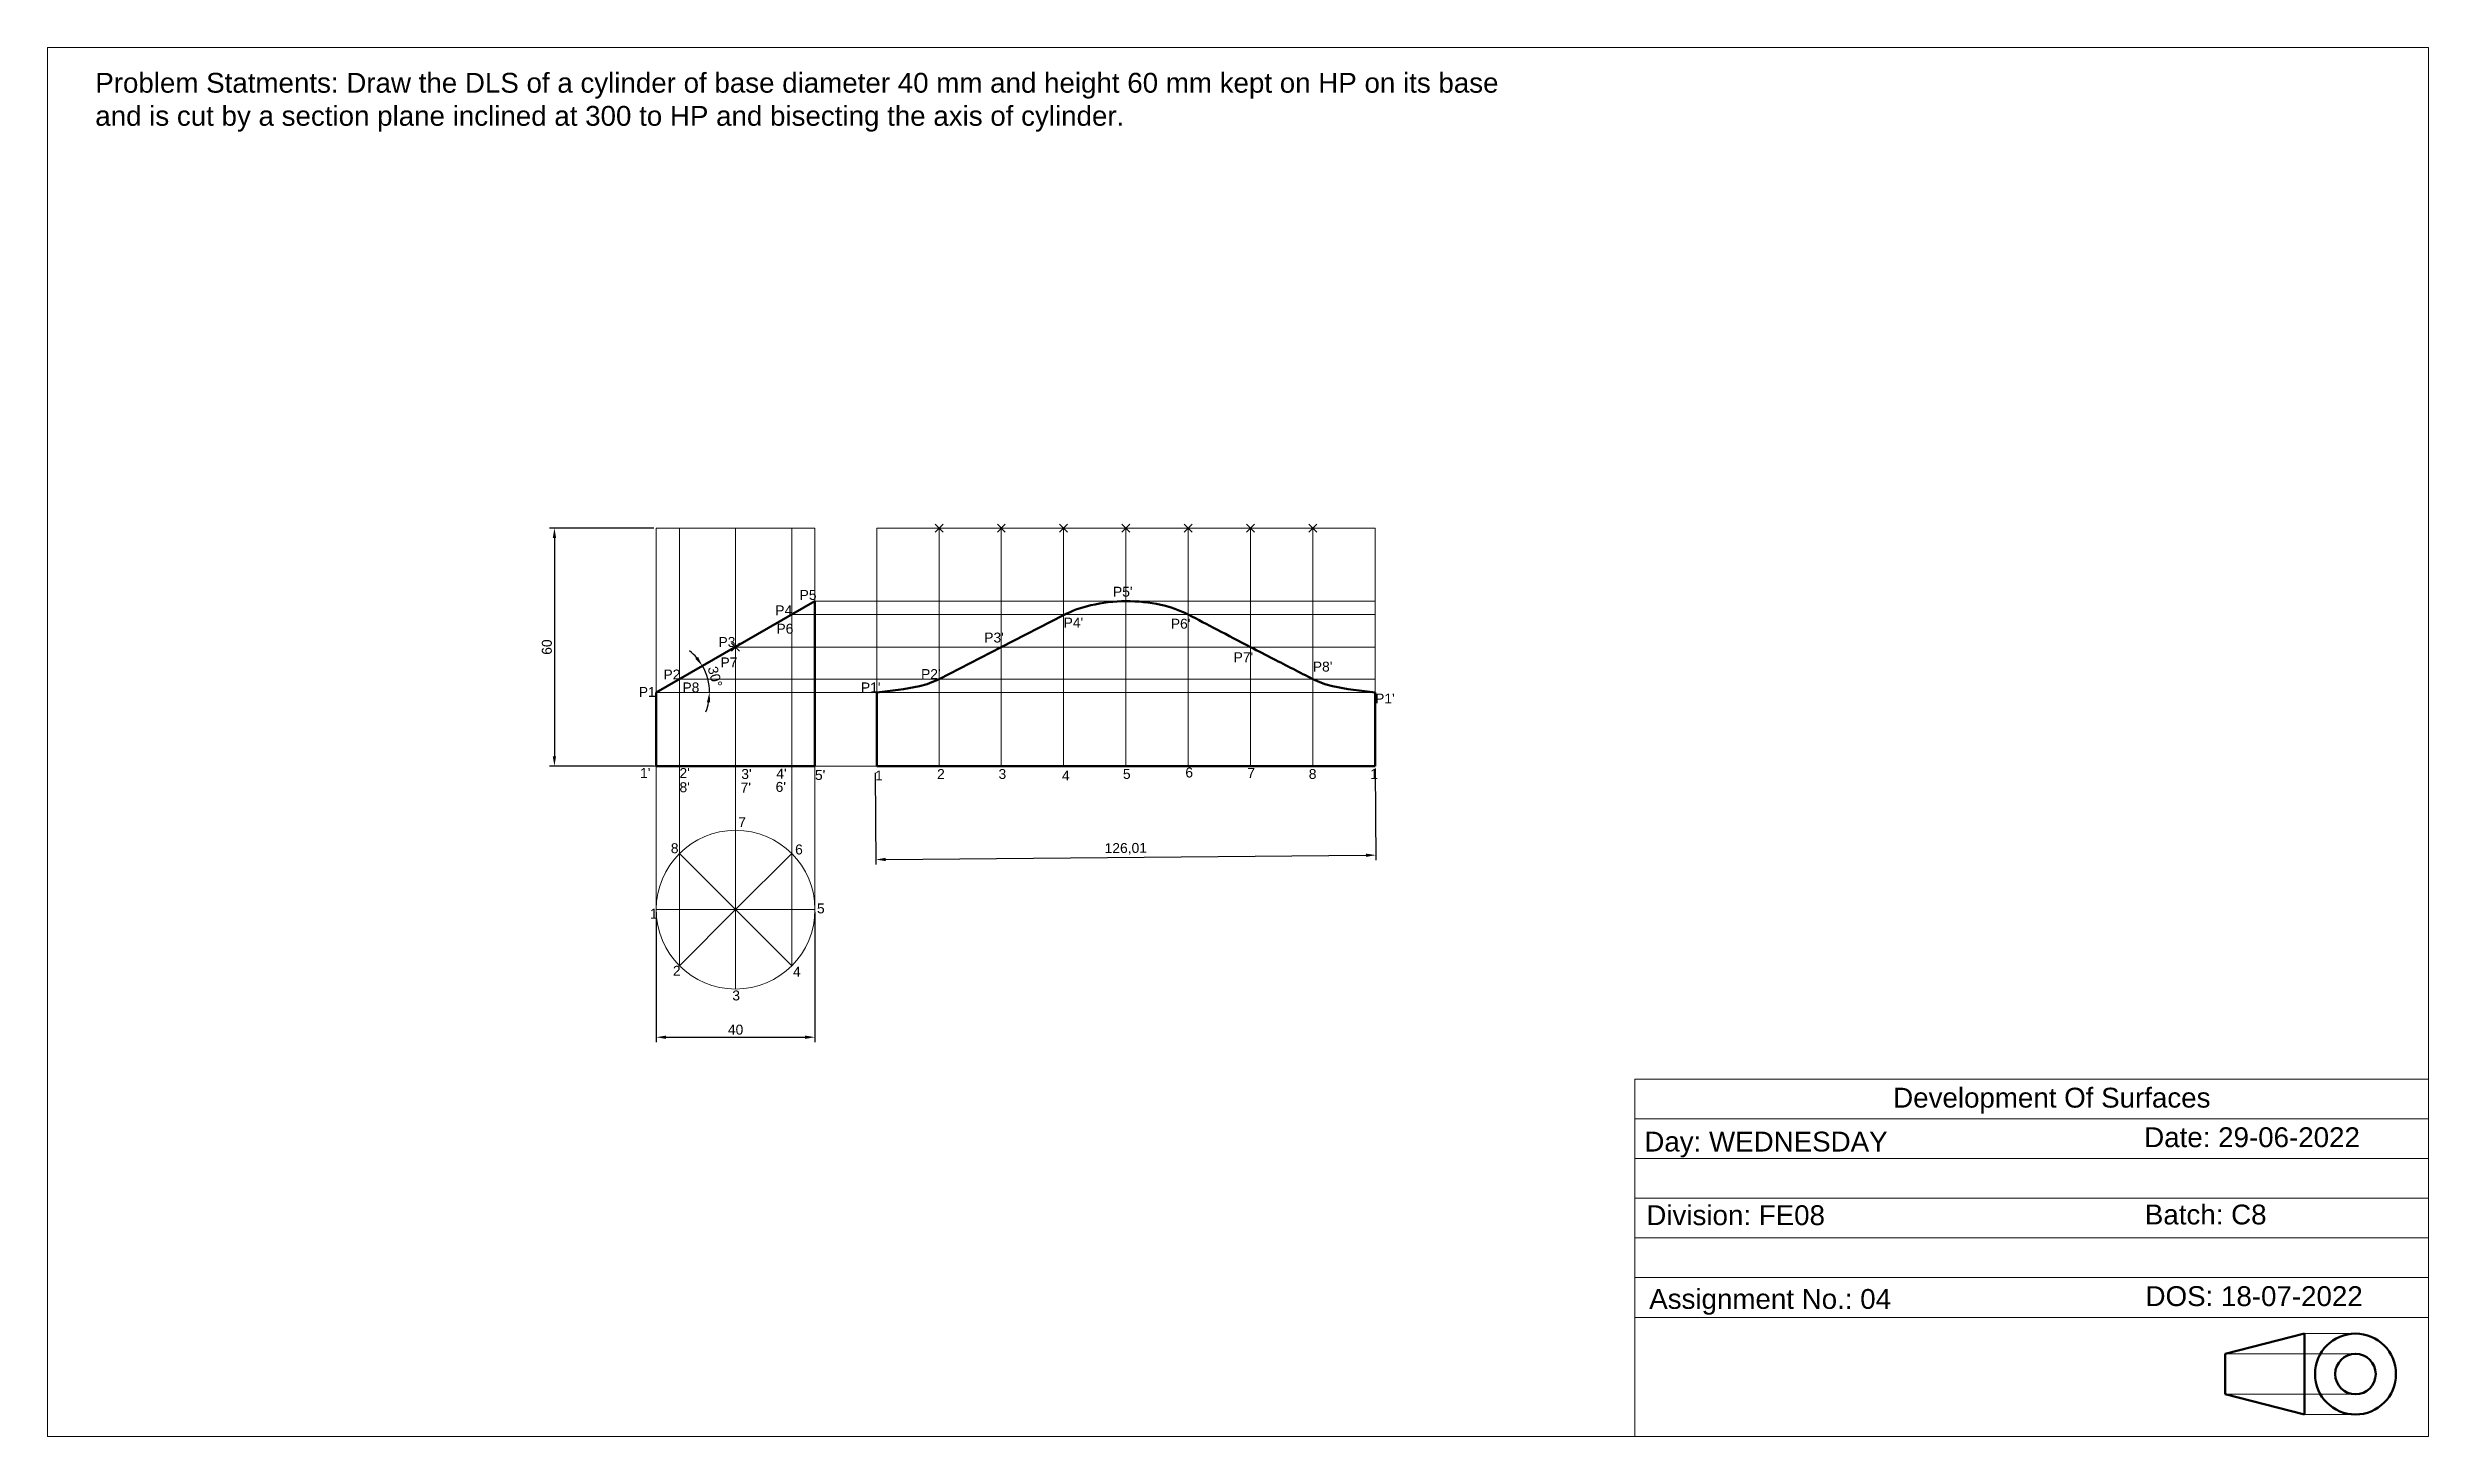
# Model space of a CAD drawing. Header units: millimetres. Extents: x 3 to 603, y 4 to 354.
import ezdxf

# ---------------------------------------------------------------- set-up
doc = ezdxf.new("R2010")
doc.units = ezdxf.units.MM
doc.header["$PDMODE"] = 3
doc.header["$PDSIZE"] = 1
doc.layers.get('0').update_dxf_attribs({"lineweight": 50})
for name, color, linetype, lineweight in [('Contiuous', 7, 'Continuous', 50), ('dimensions', 140, 'Continuous', 30), ('Proj', 252, 'Continuous', 20), ('projectors', 220, 'Continuous', 5)]:
    doc.layers.add(name, color=color, linetype=linetype, lineweight=lineweight)
doc.styles.get("Standard").update_dxf_attribs({"font": 'arial.ttf'})
doc.dimstyles.new('ISO-25', dxfattribs={"dimtxt": 2.5, "dimasz": 2.5, "dimexe": 1.25, "dimexo": 0.625, "dimtad": 1, "dimtxsty": 'Standard', "dimcen": 2.5, "dimadec": 0, "dimazin": 0, "dimtfac": 1, "dimtmove": 0, "dimatfit": 3, "dimfxl": 1, "dimarcsym": 0})

# ---------------------------------------------------------------- blocks, each defined once
blk = doc.blocks.new('*D11')
at = {"layer": 'Defpoints', "color": 0, "transparency": 16777216}
for p in [(211.39, 171.81), (337.4, 172.92), (337.6, 150.48)]:
    blk.add_point(p, dxfattribs=at)
at = {"layer": 'dimensions', "color": 0, "lineweight": -2, "transparency": 16777216}
for p, q in [((211.39, 171.19), (211.6, 148.12)), ((337.4, 172.29), (337.61, 149.23)), ((214.09, 149.4), (335.1, 150.46))]:
    blk.add_line(p, q, dxfattribs=at)
at = {"layer": 'dimensions', "color": 0, "transparency": 16777216}
for points in [[(335.09, 150.87), (335.1, 150.04), (337.6, 150.48)], [(214.08, 149.81), (214.09, 148.98), (211.59, 149.37)]]:
    blk.add_solid(points, dxfattribs=at)
at = {"layer": 'dimensions', "color": 0, "transparency": 16777216, "insert": (274.57, 152.05), "char_height": 2.5, "attachment_point": 5, "rotation": 0.50258}
blk.add_mtext('126,01', dxfattribs=at)
blk = doc.blocks.new('*D12')
at = {"layer": 'Defpoints', "color": 0, "transparency": 16777216}
for p in [(156.23, 136.75), (196.23, 136.75), (196.23, 104.59)]:
    blk.add_point(p, dxfattribs=at)
at = {"layer": 'dimensions', "color": 0, "lineweight": -2, "transparency": 16777216}
for p, q in [((156.23, 136.12), (156.23, 103.34)), ((196.23, 136.12), (196.23, 103.34)), ((158.73, 104.59), (193.73, 104.59))]:
    blk.add_line(p, q, dxfattribs=at)
at = {"layer": 'dimensions', "color": 0, "transparency": 16777216}
for points in [[(158.73, 105.01), (158.73, 104.17), (156.23, 104.59)], [(193.73, 105.01), (193.73, 104.17), (196.23, 104.59)]]:
    blk.add_solid(points, dxfattribs=at)
at = {"layer": 'dimensions', "color": 0, "transparency": 16777216, "insert": (176.23, 106.49), "char_height": 2.5, "attachment_point": 5}
blk.add_mtext('40', dxfattribs=at)
blk = doc.blocks.new('*D13')
at = {"layer": 'Defpoints', "color": 0, "transparency": 16777216}
for p in [(156.23, 232.92), (130.57, 172.92), (156.23, 172.92)]:
    blk.add_point(p, dxfattribs=at)
at = {"layer": 'dimensions', "color": 0, "lineweight": -2, "transparency": 16777216}
for p, q in [((155.6, 232.92), (129.32, 232.92)), ((130.57, 230.42), (130.57, 175.42)), ((155.6, 172.92), (129.32, 172.92))]:
    blk.add_line(p, q, dxfattribs=at)
at = {"layer": 'dimensions', "color": 0, "transparency": 16777216}
for points in [[(130.15, 230.42), (130.99, 230.42), (130.57, 232.92)], [(130.15, 175.42), (130.99, 175.42), (130.57, 172.92)]]:
    blk.add_solid(points, dxfattribs=at)
at = {"layer": 'dimensions', "color": 0, "transparency": 16777216, "insert": (128.67, 202.92), "char_height": 2.5, "attachment_point": 5, "rotation": 90}
blk.add_mtext('60', dxfattribs=at)
blk = doc.blocks.new('*D14')
at = {"layer": 'Defpoints', "color": 0, "transparency": 16777216}
for p in [(196.23, 214.48), (169.44, 193.81), (156.23, 191.49), (156.23, 191.49), (337.4, 191.49)]:
    blk.add_point(p, dxfattribs=at)
at = {"layer": 'dimensions', "color": 0, "lineweight": -2, "transparency": 16777216}
for start, end in [(40.57732, 51.26955), (0, 29.88508), (338.61553, 349.30777)]:
    blk.add_arc((156.23, 191.49), 13.42, start, end, dxfattribs=at)
at = {"layer": 'dimensions', "color": 0, "transparency": 16777216}
for points in [[(166.76, 200.46), (166.08, 199.98), (167.86, 198.18)], [(169, 189.04), (169.83, 188.96), (169.64, 191.49)]]:
    blk.add_solid(points, dxfattribs=at)
at = {"layer": 'dimensions', "color": 0, "transparency": 16777216, "insert": (171.03, 195.44), "char_height": 2.5, "attachment_point": 5, "rotation": 284.94254}
blk.add_mtext('30°', dxfattribs=at)

msp = doc.modelspace()

# ---------------------------------------------------------------- linework, layer by layer
for p, q in [((156.227, 191.492), (196.227, 214.479)), ((196.227, 172.916), (196.227, 214.479)), ((156.227, 191.492), (156.227, 172.916)), ((211.799, 191.492), (211.799, 172.916)), ((337.399, 191.492), (337.399, 172.916)), ((156.227, 172.916), (196.227, 172.916)), ((211.799, 172.916), (337.399, 172.916))]:
    msp.add_line(p, q)
msp.add_lwpolyline([(211.799, 191.492, 0.0313194), (222.592, 193.108, 0.0658326), (227.499, 194.859), (243.199, 202.916), (258.899, 210.974, -0.0637105), (265.776, 213.46, -0.0523869), (274.599, 214.479, -0.0554418), (283.363, 213.596, -0.0663731), (290.299, 211.113, -0.0022431), (297.542, 207.335, 0.0019207), (305.999, 202.916, 0.0008605), (311.729, 199.963, 0.0004953), (321.699, 194.859, 0.0653352), (326.632, 193.104, 0.0313194), (337.399, 191.492)], format="xyb")
at = {"layer": 'Contiuous'}
for p, q in [((551.6, 24.808), (571.592, 29.908)), ((551.6, 24.808), (551.6, 14.608)), ((571.592, 29.908), (571.592, 9.508)), ((551.6, 14.608), (571.592, 9.508))]:
    msp.add_line(p, q, dxfattribs=at)
for radius in [10.2, 5.1]:
    msp.add_circle((584.473, 19.708), radius, dxfattribs=at)
at = {"layer": 'Proj'}
for p, q in [((402.844, 83.998), (602.844, 83.998)), ((402.844, 73.998), (602.844, 73.998)), ((402.844, 63.998), (602.844, 63.998)), ((402.844, 53.998), (602.844, 53.998)), ((402.844, 43.998), (602.844, 43.998)), ((402.844, 33.998), (602.844, 33.998)), ((584.473, 24.808), (551.6, 24.808)), ((584.473, 29.908), (571.592, 29.908)), ((584.473, 14.608), (551.6, 14.608)), ((584.473, 9.508), (571.592, 9.508))]:
    msp.add_line(p, q, dxfattribs=at)
for points in [[(2.844, 3.998), (602.844, 3.998), (602.844, 353.998), (2.844, 353.998)], [(602.844, 3.998), (402.844, 3.998), (402.844, 93.998), (602.844, 93.998)]]:
    msp.add_lwpolyline(points, close=True, dxfattribs=at)
at = {"layer": 'projectors'}
for p, q in [((156.227, 136.748), (156.227, 232.916)), ((156.227, 172.916), (156.227, 232.916)), ((156.227, 232.916), (196.227, 232.916)), ((162.085, 122.606), (162.085, 232.916)), ((176.227, 172.916), (176.227, 232.916)), ((190.37, 122.606), (190.37, 232.916)), ((196.227, 136.748), (196.227, 232.916)), ((337.399, 232.916), (211.799, 232.916)), ((211.799, 232.916), (211.799, 172.916)), ((227.499, 232.916), (227.499, 172.916)), ((243.199, 232.916), (243.199, 172.916)), ((258.899, 232.916), (258.899, 172.916)), ((274.599, 232.916), (274.599, 172.916)), ((290.299, 232.916), (290.299, 172.916)), ((305.999, 232.916), (305.999, 172.916)), ((321.699, 232.916), (321.699, 172.916)), ((337.399, 172.916), (337.399, 232.916)), ((190.37, 211.113), (337.399, 211.113)), ((196.227, 214.479), (337.399, 214.479)), ((176.227, 202.916), (337.399, 202.916)), ((162.085, 194.859), (337.399, 194.859)), ((156.227, 191.492), (337.399, 191.492)), ((129.728, 172.916), (279.728, 172.916)), ((176.227, 172.916), (176.227, 156.748)), ((176.227, 156.748), (176.227, 116.748)), ((176.227, 136.748), (162.085, 150.89)), ((176.227, 136.748), (190.37, 150.89)), ((156.227, 136.748), (196.227, 136.748)), ((176.227, 136.748), (162.085, 122.606)), ((176.227, 136.748), (190.37, 122.606))]:
    msp.add_line(p, q, dxfattribs=at)
msp.add_circle((176.227, 136.748), 20, dxfattribs=at)
for p in [(227.499, 232.916), (243.199, 232.916), (258.899, 232.916), (274.599, 232.916), (290.299, 232.916), (305.999, 232.916), (321.699, 232.916), (176.227, 202.916)]:
    msp.add_point(p, dxfattribs=at)

# ---------------------------------------------------------------- texts
at = {"layer": 'Contiuous', "char_height": 5, "attachment_point": 1}
for s, width, heights, insert in [('Problem Statments: Draw the DLS of a cylinder of base diameter 40 mm and height 60 mm kept on HP on its base \\Pand is cut by a section plane inclined at 300 to HP and bisecting the axis of cylinder.', 575.83266, [45.21], (14.852, 347.637)), ('Development Of Surfaces', 80.44532, [6.001], (467.962, 91.859)), ('Day: WEDNESDAY', 62.08252, [3.933], (405.245, 80.793)), ('Date: 29-06-2022', 62.08252, [3.933], (531.226, 81.895)), ('Division: FE08', 62.08252, [3.933], (405.749, 62.245)), ('Batch: C8', 62.08252, [3.933], (531.389, 62.417)), ('Assignment No.: 04', 62.08252, [3.933], (406.478, 41.134)), ('DOS: 18-07-2022', 62.08252, [3.933], (531.563, 41.844))]:
    msp.add_mtext_dynamic_manual_height_columns(s, width=width, gutter_width=1, heights=heights, dxfattribs=dict(at, insert=insert))
at = {"layer": 'Defpoints', "char_height": 2.5, "attachment_point": 1}
for s, insert in [('1', (211.389, 171.811)), ('2', (227.002, 172.188)), ('3', (242.488, 172.188)), ('4', (258.479, 171.811)), ('5', (273.839, 172.188)), ('6', (289.578, 172.566)), ('7', (305.19, 172.44)), ('8', (320.677, 172.188)), ('1', (336.164, 172.188))]:
    msp.add_mtext_dynamic_manual_height_columns(s, width=1.51794, gutter_width=5, heights=[0], dxfattribs=dict(at, insert=insert))
at = {"layer": 'projectors', "char_height": 2.5, "attachment_point": 1}
for s, width, insert in [('P5', 2.5155, (192.358, 217.311)), ("P5'", 2.5155, (271.339, 218.121)), ('P4', 2.5155, (186.234, 213.428)), ("P4'", 2.5155, (258.899, 210.336)), ("P6'", 2.5155, (285.913, 210.061)), ('P3', 2.5155, (171.91, 205.457)), ('P6', 2.5155, (186.518, 208.808)), ("P3'", 2.5155, (238.888, 206.572)), ('P7', 2.5155, (172.419, 200.306)), ("P7'", 2.5155, (301.733, 201.603)), ("P8'", 2.5155, (321.699, 199.246)), ('P1', 2.5155, (151.826, 192.862)), ('P2', 2.5155, (158.045, 197.257)), ('P8', 2.5155, (162.829, 194.002)), ("P1'", 2.5155, (207.807, 194.002)), ("P2'", 2.5155, (222.963, 197.369)), ("P1'", 2.5155, (337.399, 191.204)), ("1'", 2.5155, (152.153, 172.438)), ("8'", 2.5155, (162.085, 168.845)), ("2'", 2.5155, (162.085, 172.438)), ("7'", 2.5155, (177.497, 168.759)), ("3'", 2.5155, (177.668, 172.181)), ("6'", 2.5155, (186.316, 168.93)), ("4'", 2.5155, (186.487, 172.267)), ("5'", 2.5155, (196.227, 171.924)), ('7', 1.51794, (176.905, 160.047)), ('8', 1.51794, (159.904, 153.476)), ('6', 1.51794, (191.226, 153.163)), ('5', 1.51794, (196.734, 138.306)), ('1', 0.888, (154.631, 136.992)), ('2', 1.51794, (160.42, 122.581)), ('4', 1.51794, (190.683, 122.371)), ('3', 1.51794, (175.392, 116.365))]:
    msp.add_mtext_dynamic_manual_height_columns(s, width=width, gutter_width=5, heights=[0], dxfattribs=dict(at, insert=insert))

# ---------------------------------------------------------------- dimensions: what is measured, and where the dimension line sits
at = {"layer": 'dimensions'}
dim = msp.add_linear_dim(base=(130.571, 172.916), p1=(156.227, 232.916), p2=(156.227, 172.916), angle=90, dimstyle='ISO-25', dxfattribs=at)
dim.commit()
dim.dimension.update_dxf_attribs({"geometry": '*D13', "text_midpoint": (128.669, 202.916)})
dim = msp.add_angular_dim_2l(base=(169.441, 193.813), line1=((156.227, 191.492), (196.227, 214.479)), line2=((156.227, 191.492), (337.399, 191.492)), dimstyle='ISO-25', dxfattribs=at)
dim.commit()
dim.dimension.update_dxf_attribs({"geometry": '*D14', "text_midpoint": (171.028, 195.442)})
dim = msp.add_aligned_dim(p1=(211.389, 171.811), p2=(337.399, 172.916), distance=-22.438, dimstyle='ISO-25', dxfattribs=at)
dim.commit()
dim.dimension.update_dxf_attribs({"geometry": '*D11', "text_midpoint": (274.572, 152.053)})
dim = msp.add_linear_dim(base=(196.227, 104.59), p1=(156.227, 136.748), p2=(196.227, 136.748), dimstyle='ISO-25', dxfattribs=at)
dim.commit()
dim.dimension.update_dxf_attribs({"geometry": '*D12', "text_midpoint": (176.227, 106.491)})

doc.saveas('drawing.dxf')
